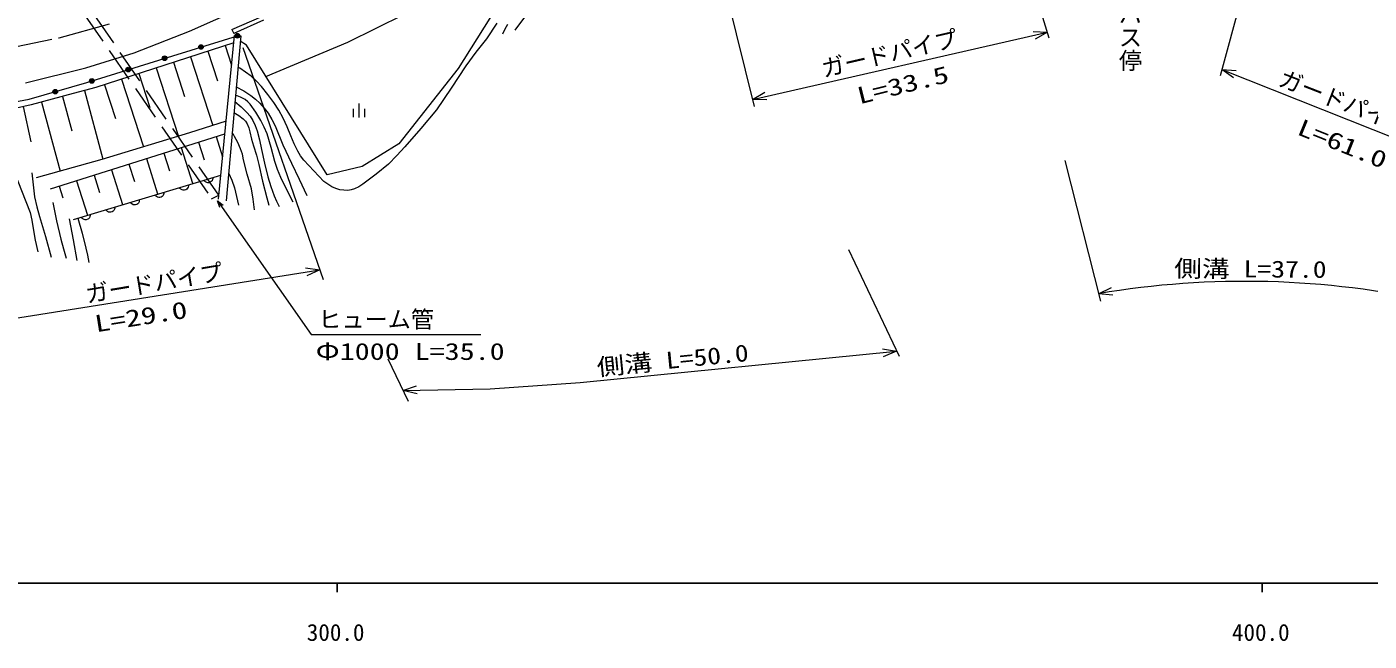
# Model space of a CAD drawing. Units: millimetres, scale not verified. Extents: x 17059 to 657059, y -104400 to 255600.
# Drawn here: x 311527 to 456618, y 74315 to 140718 of the extents above; entities that cross this region are included whole.
import ezdxf
from ezdxf.enums import TextEntityAlignment as Align

# ---------------------------------------------------------------- set-up
doc = ezdxf.new("R2010")
doc.units = ezdxf.units.MM
doc.header["$LTSCALE"] = 1000
doc.linetypes.add('USER1', pattern=[7.5, 5.901639, -0.737705, 0.122951, -0.737705])
doc.linetypes.add('USER5', pattern=[5, 3.75, -1.25])
for name, color, linetype, lineweight in [('M-TTL-BAND', 7, 'Continuous', 25), ('S-BGD', 1, 'Continuous', 13), ('S-BGD-HTXT', 6, 'Continuous', 13), ('S-BMK', 3, 'USER1', 13)]:
    doc.layers.add(name, color=color, linetype=linetype, lineweight=lineweight)
doc.styles.add('@ＭＳ ゴシック', font='')
doc.styles.add('ＭＳ ゴシック', font='')
doc.styles.get('@ＭＳ ゴシック').set_extended_font_data('@MS Gothic')
doc.styles.get('ＭＳ ゴシック').set_extended_font_data('MS Gothic')

# ---------------------------------------------------------------- blocks, each defined once
blk = doc.blocks.new('BUHIN46')
at = {"layer": 'S-BGD'}
for p, q in [((-600, 154), (-600, -746)), ((0, 750), (0, -750)), ((600, 154), (600, -746))]:
    blk.add_line(p, q, dxfattribs=at)
blk = doc.blocks.new('BUHIN68')
at = {"layer": 'S-BGD'}
for radius in [249, 220, 191, 161, 132, 97.5, 67.5, 38.8, 7.5]:
    blk.add_circle((0, 0), radius, dxfattribs=at)
blk = doc.blocks.new('BUHIN69')
at = {"layer": 'S-BGD'}
for radius in [249, 220, 191, 161, 132, 97.5, 67.5, 38.8, 7.5]:
    blk.add_circle((0, 0), radius, dxfattribs=at)
blk = doc.blocks.new('BUHIN120')
at = {"layer": 'S-BGD'}
blk.add_lwpolyline([(479, 144), (474, 23), (444, -88), (385, -221), (297, -310), (195, -377), (46, -422), (-76, -423), (-199, -397), (-324, -320), (-410, -244), (-479, -144)], dxfattribs=at)

msp = doc.modelspace()

# ---------------------------------------------------------------- linework, layer by layer
at = {"layer": 'M-TTL-BAND'}
for p, q in [((17059, 80600), (556059, 80600)), ((345059, 80600), (345059, 79600)), ((445059, 80600), (445059, 79600))]:
    msp.add_line(p, q, dxfattribs=at)
at = {"layer": 'S-BGD', "linetype": 'USER5'}
for p, q in [((311918, 150506), (331490, 122129)), ((332270, 122514), (312716, 150880))]:
    msp.add_line(p, q, dxfattribs=at)
at = {"layer": 'S-BGD'}
for p, q in [((329106, 140233), (339539, 144902)), ((363186, 144265), (358148, 136232)), ((333702, 140414), (336933, 141843)), ((337118, 141433), (333884, 140002)), ((346212, 139076), (352341, 142093)), ((323127, 137898), (329106, 140233)), ((332235, 122092), (333962, 139794)), ((334648, 139732), (333073, 121914)), ((333702, 140414), (333884, 140002)), ((333962, 139794), (334648, 139732)), ((317888, 136304), (323127, 137898)), ((333885, 139007), (318975, 134156)), ((331090, 138097), (332131, 134897)), ((332953, 138704), (333648, 136570)), ((335272, 138723), (334599, 139172)), ((343999, 124725), (335272, 138723)), ((337372, 135356), (346212, 139076)), ((327362, 136884), (328569, 133173)), ((329226, 137491), (331640, 130071)), ((311383, 134652), (317888, 136304)), ((321771, 135065), (324154, 127739)), ((323634, 135672), (324832, 131990)), ((325498, 136278), (327905, 128879)), ((358148, 136232), (351732, 128061)), ((316530, 133495), (311984, 132276)), ((318975, 134156), (316530, 133495)), ((317753, 133826), (319758, 126402)), ((319907, 134459), (321093, 130814)), ((311984, 132276), (306905, 131159)), ((311138, 132090), (311975, 128284)), ((313121, 132581), (315122, 125117)), ((315394, 133191), (316392, 129467)), ((314077, 123191), (332924, 129157)), ((329103, 129243), (319628, 126363)), ((333059, 130534), (329103, 129243)), ((330097, 128262), (330707, 126337)), ((331982, 128859), (332680, 126653)), ((351732, 128061), (347786, 125623)), ((319628, 126363), (312532, 124401)), ((324443, 126472), (325642, 122683)), ((326328, 127069), (326931, 125164)), ((328212, 127665), (329425, 123835)), ((320673, 125279), (321860, 121531)), ((322558, 125875), (323155, 123991)), ((347786, 125623), (343999, 124725)), ((315019, 123489), (315419, 122226)), ((316581, 119893), (332489, 124693)), ((316904, 124086), (318078, 120378)), ((318789, 124682), (319379, 122818)), ((331490, 122129), (332270, 122514))]:
    msp.add_line(p, q, dxfattribs=at)
for points in [[(388360, 165942), (387955, 164607), (387495, 163296), (387150, 162490), (386745, 161700), (386251, 160878), (385705, 160087), (385040, 159234), (384322, 158413), (383479, 157546), (382587, 156714), (381459, 155757), (380284, 154840), (376449, 152105), (372639, 149314), (371399, 148302), (370191, 147237), (369156, 146250), (368159, 145214), (367144, 144058), (366175, 142862), (365218, 141616), (364276, 140356)], [(362323, 141101), (361197, 139411), (360054, 137970), (358961, 136494), (357400, 134096), (355790, 131735), (354122, 129725), (352396, 127741), (351521, 126794), (350604, 125892), (349274, 124798), (347852, 123707), (347417, 123429), (346961, 123209), (346595, 123096), (346212, 123041), (345788, 123046), (345354, 123112), (344910, 123241), (344493, 123425), (344051, 123696), (343645, 124017), (342540, 125138), (341482, 126298), (341122, 126763), (340811, 127265), (340409, 128087), (340055, 128949), (339672, 129902), (339232, 130836), (338749, 131699), (338213, 132532), (337571, 133418), (336873, 134278), (336340, 134852), (335767, 135381), (335173, 135833), (334545, 136236), (334452, 136293), (334349, 136355)], [(363468, 140978), (363206, 140466), (362942, 139944)], [(306567, 131930), (311768, 132890), (318029, 134707), (325806, 137131), (334289, 139757)], [(334162, 134236), (334972, 133796), (335756, 133302), (336250, 132914), (336714, 132472), (337179, 131941), (337598, 131371), (338010, 130699), (338367, 130004), (339214, 127980), (340119, 125973), (340969, 124245), (341794, 122505)], [(334022, 132650), (334696, 132072), (335317, 131461), (335653, 131050), (335937, 130607), (336198, 130071), (336412, 129493), (336680, 128494), (336895, 127459), (337210, 125967), (337580, 124505), (337898, 123472), (338274, 122459), (338523, 121873), (338784, 121290)], [(340315, 121765), (339613, 123087), (338963, 124439), (338617, 125288), (338327, 126158), (337939, 127673), (337495, 129162), (337180, 129890), (336804, 130605), (336268, 131496), (335682, 132354), (335426, 132625), (335122, 132856), (334621, 133125), (334084, 133350)], [(333917, 131458), (334447, 131133), (334923, 130771), (335157, 130525), (335344, 130237), (335507, 129819), (335620, 129356), (335803, 128582), (336039, 127842), (336343, 126859), (336592, 125853), (336999, 124027), (337465, 122218), (337569, 121833), (337675, 121448)], [(336143, 120920), (336004, 122074), (335804, 123222), (335348, 124781), (334949, 126358), (334822, 126961), (334636, 127545), (334336, 128206), (333973, 128856), (333849, 129065), (333724, 129273)], [(309752, 126379), (310317, 124694), (310944, 123018), (311434, 121854), (311869, 120665), (312076, 119804), (312228, 118916), (312438, 117641), (312705, 116388)], [(312077, 124934), (312195, 123631), (312372, 122339), (312600, 121277), (312887, 120226), (313546, 118038), (314148, 115832)], [(333341, 124939), (333683, 124134), (333970, 123308), (334204, 122390), (334400, 121448)], [(332378, 121181), (332125, 121920), (332730, 121428)], [(314339, 121729), (314743, 119740), (315206, 117765), (315487, 116734), (315784, 115696)], [(316099, 119970), (316522, 117710), (316916, 115445)], [(317052, 120035), (317514, 118422), (317920, 116785), (318082, 116022), (318235, 115257)]]:
    msp.add_lwpolyline(points, dxfattribs=at)
for radius in [249, 220, 191, 161, 132, 97.5, 67.5, 38.8, 7.5]:
    msp.add_circle((314600, 133712), radius, dxfattribs=at)
at = {"layer": 'S-BGD-HTXT'}
for p, q in [((450836, 173358), (440509, 135417)), ((412863, 169392), (422008, 139539)), ((382252, 163888), (390155, 132115)), ((389968, 132867), (421855, 140160)), ((334865, 138471), (343567, 113425)), ((440697, 136109), (477100, 121636)), ((423710, 126254), (427569, 111073)), ((332125, 121920), (342257, 107445)), ((400335, 116668), (405805, 105103)), ((309882, 109148), (343212, 114447)), ((342257, 107445), (360611, 107445)), ((350561, 104817), (352740, 100255)), ((371351, 102259), (405544, 105653)), ((352185, 101417), (361604, 101584)), ((361604, 101584), (371351, 102259))]:
    msp.add_line(p, q, dxfattribs=at)
for points in [[(420295, 140209), (421855, 140160), (420506, 139377)], [(441967, 135202), (440697, 136109), (442254, 136011)], [(391529, 132841), (389968, 132867), (391305, 133670)], [(341665, 114657), (343212, 114447), (341789, 113807)], [(428918, 111701), (427366, 111870), (428771, 112547)], [(404004, 105905), (405544, 105653), (404105, 105052)], [(353705, 101064), (352185, 101417), (353661, 101921)]]:
    msp.add_lwpolyline(points, dxfattribs=at)
msp.add_arc((443233, 18436), 94772, 77.41563, 99.638, dxfattribs=at)
at = {"layer": 'S-BMK'}
for p, q in [((315019, 139538), (320452, 141039)), ((308459, 138190), (315019, 139538))]:
    msp.add_line(p, q, dxfattribs=at)

# ---------------------------------------------------------------- block references
for name, p in [('BUHIN69', (334289, 139757)), ('BUHIN69', (330354, 138539)), ('BUHIN69', (326419, 137321)), ('BUHIN68', (318553, 134871)), ('BUHIN68', (322486, 136097)), ('BUHIN46', (347416, 131685)), ('BUHIN120', (328512, 123493)), ('BUHIN120', (331163, 124293)), ('BUHIN120', (323209, 121893)), ('BUHIN120', (325861, 122693)), ('BUHIN120', (317907, 120293)), ('BUHIN120', (320558, 121093))]:
    msp.add_blockref(name, p)

# ---------------------------------------------------------------- texts
at = {"layer": 'M-TTL-BAND', "style": 'ＭＳ ゴシック'}
for s, p in [('300.0', (344904, 73795)), ('400.0', (444904, 73795))]:
    msp.add_text(s, height=1833, dxfattribs=at).set_placement(p, align=Align.BOTTOM_CENTER)
at = {"layer": 'S-BGD-HTXT'}
for s, rotation, style, p in [('平原口バス停', 270, '@ＭＳ ゴシック', (429320, 150849)), ('ガードパイプ', 13, 'ＭＳ ゴシック', (397789, 134734)), ('ガードパイプ', 338.7, 'ＭＳ ゴシック', (446481, 133909)), ('ガードパイプ', 9.6, 'ＭＳ ゴシック', (318133, 110340))]:
    msp.add_text(s, height=1833, rotation=rotation, dxfattribs=dict(at, style=style)).set_placement(p, align=Align.BOTTOM_LEFT)
at = {"layer": 'S-BGD-HTXT', "style": 'ＭＳ ゴシック'}
for s, rotation, width, p in [('L=33.5', 13.9, 1.35, (401669, 131810)), ('L=61.0', 338, 1.35, (448499, 128622)), ('側溝 L=37.0', 359.6, 1.2, (435534, 113144)), ('L=29.0', 9, 1.35, (319098, 107155)), ('側溝 L=50.0', 5.6, 1.2, (373281, 102452))]:
    msp.add_text(s, height=1833, rotation=rotation, dxfattribs=dict(at, width=width)).set_placement(p, align=Align.BOTTOM_LEFT)
msp.add_text('ヒューム管', height=1833, dxfattribs=at).set_placement((343029, 107638), align=Align.BOTTOM_LEFT)
at = {"layer": 'S-BGD-HTXT', "style": 'ＭＳ ゴシック', "width": 1.3}
msp.add_text('Φ1000 L=35.0', height=1833, dxfattribs=at).set_placement((342740, 104164), align=Align.BOTTOM_LEFT)

doc.saveas('drawing.dxf')
